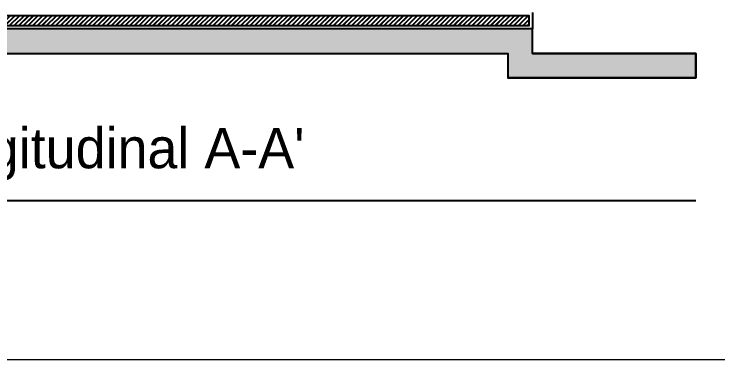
# Model space of a CAD drawing. Header units: inches. Extents: x 0.9 to 45.9, y 0.4 to 30.4.
# Drawn here: x 31.916 to 36.22, y 0.38 to 2.492 of the extents above; entities that cross this region are included whole.
import ezdxf

# ---------------------------------------------------------------- set-up
doc = ezdxf.new("R2010")
doc.units = ezdxf.units.IN
doc.header["$MEASUREMENT"] = 0
doc.layers.add('MUROS', color=9, linetype='Continuous')
doc.layers.add('PIE D PLANO', color=1, linetype='Continuous', lineweight=18)
doc.styles.get("Standard").update_dxf_attribs({"font": 'Arial.ttf'})

msp = doc.modelspace()

# ---------------------------------------------------------------- hatches: boundary and pattern name
h = msp.add_hatch()
h.set_pattern_fill('JIS_LC_20', color=250, scale=0.001, style=0)
h.set_pattern_definition([(45, (-1607.790423, -927.80199), (-0.01414213562, 0.01414213562), []), (45, (-1607.790023, -927.80199), (-0.01414213562, 0.01414213562), [])])
h.paths.add_polyline_path([(29.6049, 2.4824), (29.6049, 2.4224), (35.0649, 2.4224), (35.0649, 2.4824)])
at = {"linetype": 'ByBlock', "ltscale": 0.01}
h = msp.add_hatch(dxfattribs=at)
h.set_pattern_fill('EARTH', color=34, scale=0.02, style=0)
h.set_pattern_definition([(180, (1851.01179, -916.26928), (-0.127, 0.127), [0.127, -0.127]), (180, (1851.01179, -916.22166), (-0.127, 0.127), [0.127, -0.127]), (180, (1851.01179, -916.17403), (-0.127, 0.127), [0.127, -0.127]), (90, (1850.99592, -916.15816), (0.127, 0.127), [0.127, -0.127]), (90, (1850.94829, -916.15816), (0.127, 0.127), [0.127, -0.127]), (90, (1850.90067, -916.15816), (0.127, 0.127), [0.127, -0.127])])
h.paths.add_polyline_path([(35.0849, 2.4024), (19.4599, 2.4024), (19.4599, 2.2524), (18.4599, 2.2524), (18.4599, 2.1024), (19.6099, 2.1024), (19.6099, 2.2524), (34.9349, 2.2524), (34.9349, 2.1024), (36.0849, 2.1024), (36.0849, 2.2524), (35.0849, 2.2524)])

# ---------------------------------------------------------------- linework, layer by layer
at = {"color": 34, "linetype": 'ByBlock', "ltscale": 0.01}
for p, q in [((35.0849, 2.2524, -0.074), (36.0849, 2.2524, -0.074)), ((36.0849, 2.2524, -0.074), (36.0849, 2.1024, -0.074)), ((36.0849, 2.1024, -0.074), (34.9349, 2.1024, -0.074))]:
    msp.add_line(p, q, dxfattribs=at)
at = {"color": 7}
msp.add_line((29.6065, 1.3529), (36.0849, 1.3529), dxfattribs=at)
at = {"color": 250, "elevation": -0.074}
msp.add_lwpolyline([(29.6049, 2.4824), (29.6049, 2.4224), (35.0649, 2.4224), (35.0649, 2.4824)], close=True, dxfattribs=at)
at = {"color": 34, "linetype": 'ByBlock', "ltscale": 0.01, "elevation": -0.074}
msp.add_lwpolyline([(35.0849, 2.4024), (19.4599, 2.4024), (19.4599, 2.2524), (18.4599, 2.2524), (18.4599, 2.1024), (19.6099, 2.1024), (19.6099, 2.2524), (34.9349, 2.2524), (34.9349, 2.1024), (36.0849, 2.1024), (36.0849, 2.2524), (35.0849, 2.2524), (35.0849, 2.4024)], dxfattribs=at)
at = {"layer": 'MUROS'}
for p, q in [((35.0849, 2.5024, -0.074), (35.0849, 2.4024, -0.074)), ((35.0849, 2.4024, -0.074), (20.9849, 2.4024, -0.074))]:
    msp.add_line(p, q, dxfattribs=at)
at = {"layer": 'PIE D PLANO'}
msp.add_line((45.9431, 0.38), (0.9431, 0.38), dxfattribs=at)

# ---------------------------------------------------------------- texts
at = {"color": 7, "insert": (30.3149, 1.7968, 14.6698), "char_height": 0.246276, "width": 13.20329, "attachment_point": 1}
msp.add_mtext("{\\fMaiandra GD|b0|i0|c0|p34;Corte Longitudinal A-A'}", dxfattribs=at)

doc.saveas('drawing.dxf')
